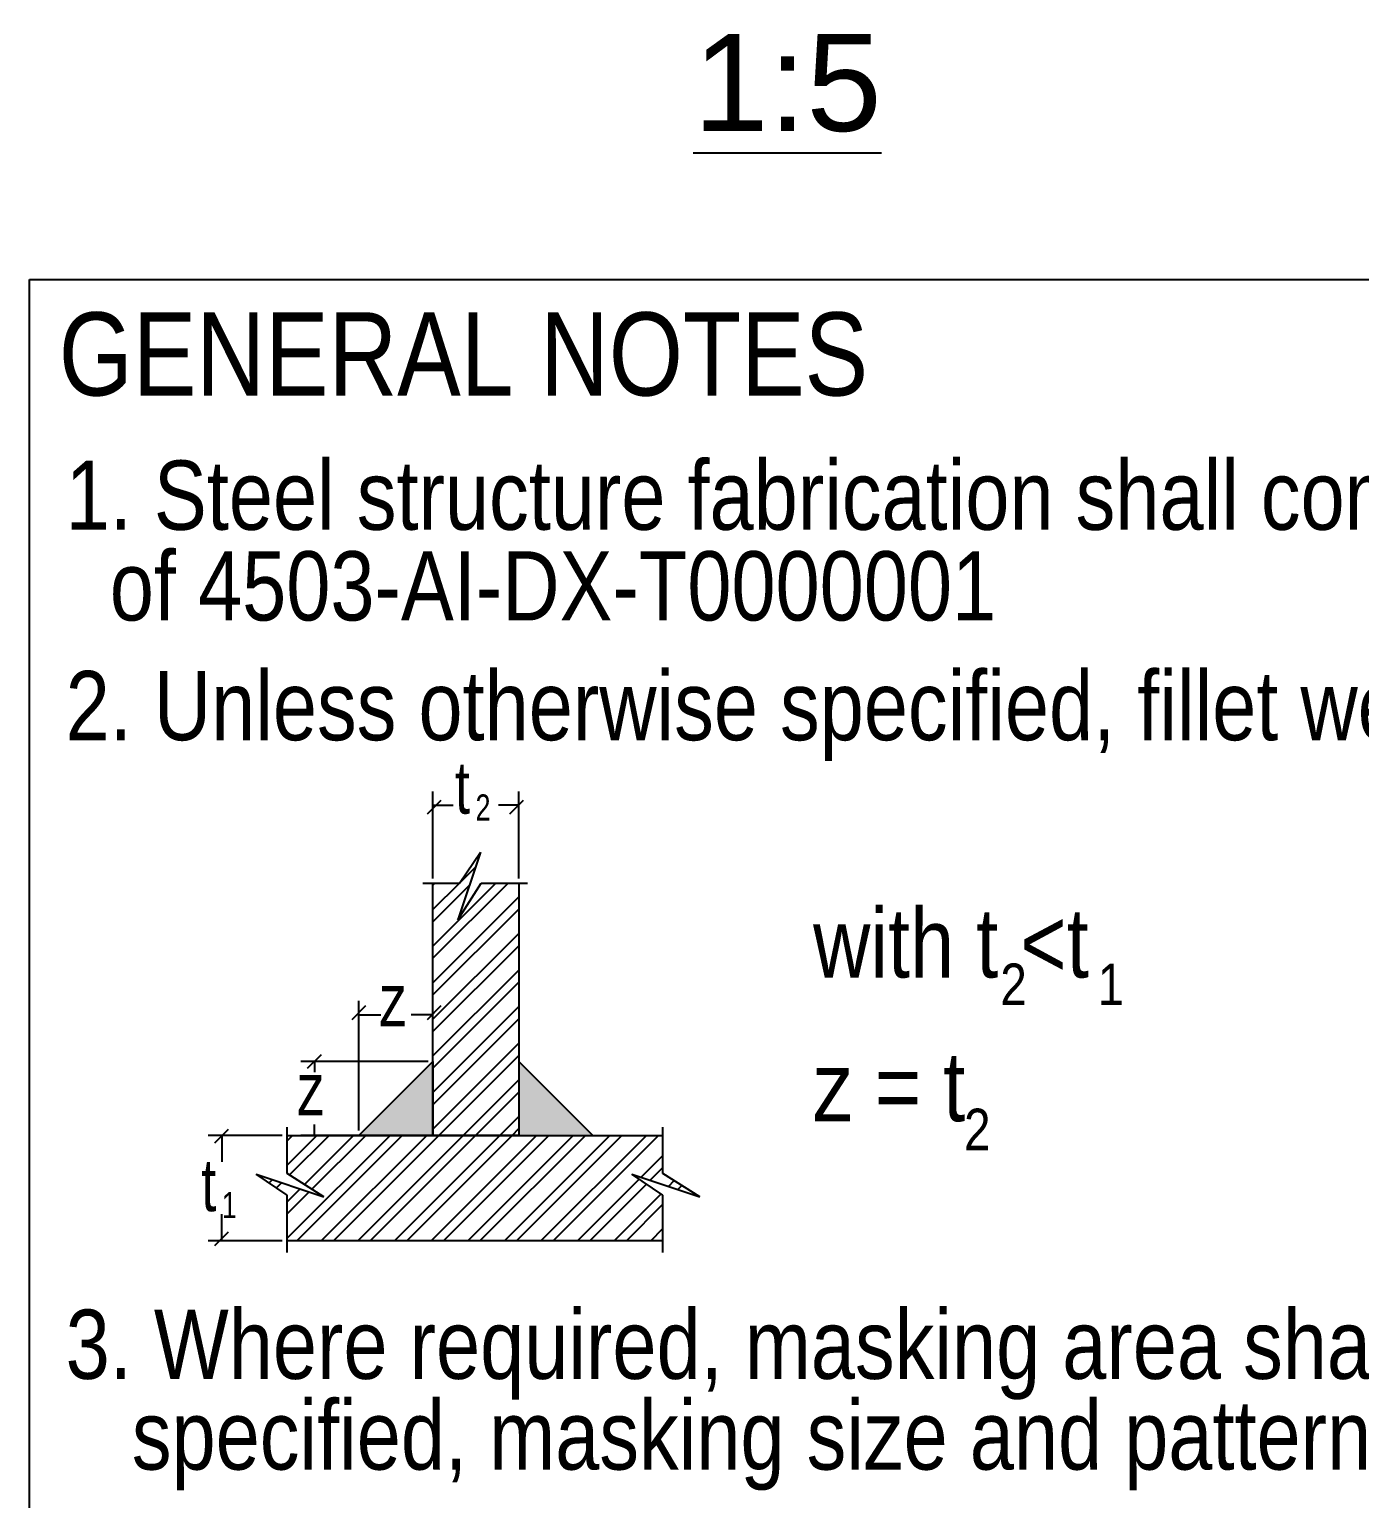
# Model space of a CAD drawing. Header units: millimetres. Extents: x 0 to 420, y 0 to 297.
# Drawn here: x 110 to 155.8, y 48 to 98.6 of the extents above; entities that cross this region are included whole.
import ezdxf

# ---------------------------------------------------------------- set-up
doc = ezdxf.new("R2010")
doc.units = ezdxf.units.MM
doc.styles.add('ARIAL', font='ARIAL.TTF', dxfattribs={"height": 0.2})
doc.styles.add('Arial Narrow', font='ARIALN.TTF', dxfattribs={"height": 0.2})

# ---------------------------------------------------------------- blocks, each defined once
blk = doc.blocks.new('Unknown-43707740-11 - 1155')
at = {"color": 6, "linetype": 'Continuous'}
blk.add_line((132.873, 94.363), (139.357, 94.363), dxfattribs=at)
at = {"color": 0, "linetype": 'Continuous'}
blk.add_wipeout([(139.357, 95.113), (139.357, 98.613), (132.873, 98.613), (132.873, 95.113)], dxfattribs=at)
at = {"color": 6, "linetype": 'Continuous', "style": 'ARIAL'}
blk.add_text('1:5', height=3.3428, dxfattribs=at).set_placement((132.873, 95.113))
blk = doc.blocks.new('0_TCM_4503_AIVD_AD_NOTE_BLOCK-43707740-2226')
at = {"linetype": 'Continuous'}
for points in [[(121.351, 60.513), (123.904, 60.513), (123.904, 63.062)], [(126.863, 60.513), (129.416, 60.513), (126.863, 63.062)]]:
    blk.add_hatch(color=7, dxfattribs=at).paths.add_polyline_path(points)
at = {"color": 4, "linetype": 'Continuous'}
for p, q in [((110, 90), (225, 90)), ((110, 5), (110, 90))]:
    blk.add_line(p, q, dxfattribs=at)
at = {"color": 7, "linetype": 'Continuous'}
for p, q in [((123.716, 71.593), (124.189, 72.065)), ((123.904, 69.367), (123.904, 72.363)), ((123.904, 71.887), (124.603, 71.887)), ((126.863, 71.887), (126.164, 71.887)), ((126.551, 71.593), (127.024, 72.065)), ((126.863, 69.367), (126.863, 72.363)), ((125.538, 70.266), (124.757, 67.933)), ((124.814, 69.202), (125.538, 70.266)), ((124.814, 69.203), (125.367, 69.755)), ((123.555, 69.202), (124.814, 69.202)), ((123.904, 68.293), (124.813, 69.202)), ((123.904, 67.032), (126.075, 69.202)), ((123.904, 69.133), (123.972, 69.202)), ((123.904, 66.612), (126.495, 69.202)), ((123.904, 60.513), (123.904, 69.202)), ((123.904, 67.873), (125.156, 69.124)), ((124.757, 67.933), (125.563, 69.202)), ((125.563, 69.202), (127.163, 69.202)), ((126.863, 69.202), (126.863, 60.513)), ((123.904, 65.772), (126.863, 68.729)), ((123.904, 65.352), (126.863, 68.309)), ((123.904, 64.511), (126.863, 67.468)), ((123.904, 64.091), (126.863, 67.048)), ((123.904, 63.251), (126.863, 66.208)), ((123.904, 62.83), (126.863, 65.787)), ((121.118, 64.51), (121.59, 64.982)), ((121.351, 60.678), (121.351, 65.144)), ((123.716, 64.51), (124.189, 64.982)), ((123.904, 63.227), (123.904, 65.144)), ((123.904, 61.99), (126.863, 64.947)), ((121.351, 64.668), (122.102, 64.668)), ((123.904, 64.668), (123.153, 64.668)), ((123.904, 61.57), (126.863, 64.527)), ((119.586, 62.826), (120.059, 63.298)), ((123.904, 60.729), (126.863, 63.686)), ((124.108, 60.513), (126.863, 63.266)), ((123.739, 63.062), (119.346, 63.062)), ((119.823, 63.062), (119.823, 62.687)), ((121.351, 60.513), (123.904, 63.062)), ((123.904, 63.062), (123.904, 60.513)), ((129.416, 60.513), (126.863, 63.062)), ((126.863, 63.062), (126.863, 60.513)), ((124.949, 60.513), (126.863, 62.426)), ((125.37, 60.513), (126.863, 62.006)), ((118.878, 59.202), (118.878, 60.801)), ((119.823, 60.513), (119.823, 60.888)), ((126.21, 60.513), (126.863, 61.165)), ((126.631, 60.513), (126.863, 60.745)), ((131.825, 59.202), (131.825, 60.801)), ((118.713, 60.513), (116.157, 60.513)), ((116.393, 60.26), (116.865, 60.732)), ((116.633, 60.513), (116.633, 59.598)), ((118.878, 59.488), (119.904, 60.513)), ((118.878, 56.967), (122.427, 60.513)), ((118.878, 60.329), (119.063, 60.513)), ((118.878, 60.513), (131.825, 60.513)), ((118.961, 59.15), (120.324, 60.513)), ((119.215, 56.884), (122.847, 60.513)), ((123.739, 60.513), (119.346, 60.513)), ((119.475, 58.824), (121.165, 60.513)), ((119.732, 58.661), (121.586, 60.513)), ((120.056, 56.884), (123.688, 60.513)), ((120.477, 56.884), (124.108, 60.513)), ((121.318, 56.884), (124.949, 60.513)), ((123.904, 60.513), (121.351, 60.513)), ((121.738, 56.884), (125.37, 60.513)), ((122.579, 56.884), (126.21, 60.513)), ((122.999, 56.884), (126.631, 60.513)), ((123.84, 56.884), (127.472, 60.513)), ((126.863, 60.513), (123.904, 60.513)), ((124.261, 56.884), (127.892, 60.513)), ((125.102, 56.884), (128.733, 60.513)), ((125.522, 56.884), (129.154, 60.513)), ((126.363, 56.884), (129.994, 60.513)), ((126.783, 56.884), (130.415, 60.513)), ((126.863, 60.513), (129.416, 60.513)), ((127.624, 56.884), (131.256, 60.513)), ((128.045, 56.884), (131.676, 60.513)), ((131.076, 59.073), (131.825, 59.822)), ((131.391, 58.967), (131.825, 59.401)), ((118.878, 58.454), (117.814, 59.178)), ((117.814, 59.178), (120.147, 58.397)), ((118.262, 58.873), (118.379, 58.989)), ((118.513, 58.702), (118.694, 58.884)), ((120.147, 58.397), (118.878, 59.202)), ((128.885, 56.884), (131.011, 59.008)), ((129.306, 56.884), (131.261, 58.837)), ((131.825, 58.454), (130.76, 59.178)), ((130.76, 59.178), (133.094, 58.397)), ((133.094, 58.397), (131.825, 59.202)), ((132.021, 58.756), (132.218, 58.953)), ((132.336, 58.651), (132.475, 58.79)), ((118.878, 58.228), (119.324, 58.673)), ((118.878, 57.807), (119.639, 58.567)), ((118.878, 56.482), (118.878, 58.454)), ((130.147, 56.884), (131.761, 58.497)), ((131.825, 56.482), (131.825, 58.454)), ((132.966, 58.44), (132.989, 58.464)), ((116.633, 56.884), (116.633, 57.798)), ((130.567, 56.884), (131.825, 58.141)), ((131.408, 56.884), (131.825, 57.3)), ((118.713, 56.884), (116.157, 56.884)), ((116.393, 56.718), (116.865, 57.19)), ((131.825, 56.884), (118.878, 56.884))]:
    blk.add_line(p, q, dxfattribs=at)
at = {"color": 7, "style": 'Arial Narrow'}
blk.add_text('GENERAL NOTES', height=2.86328, dxfattribs=at).set_placement((111.012, 86))
at = {"color": 7, "linetype": 'Continuous', "style": 'Arial Narrow'}
for s, height, p in [('1. Steel structure fabrication shall comply with the requirements of last issue', 2.38607, (111.25, 81.375)), ('  of 4503-AI-DX-T0000001', 2.38607, (111.25, 78.25)), ('2. Unless otherwise specified, fillet welds shall be as per following scheme:', 2.38607, (111.25, 74.125)), ('with t <t', 2.3861, (137, 65.95)), ('2', 1.432, (143.45, 65)), ('1', 1.432, (146.8, 65)), ('z = t', 2.3861, (137, 61)), ('2', 1.432, (142.2, 60)), ('3. Where required, masking area shall be provided on contact surface sides. Unless otherwise', 2.38607, (111.25, 52.125)), ('   specified, masking size and pattern according to below mask details for painting:', 2.38607, (111.25, 49))]:
    blk.add_text(s, height=height, dxfattribs=at).set_placement(p)
at = {"color": 7, "linetype": 'Continuous', "style": 'Arial Narrow', "width": 0.9}
for s, height, p in [('t', 1.803, (124.661, 71.593)), ('2', 0.901, (125.37, 71.357)), ('z', 1.803, (122.063, 64.274)), ('z', 1.803, (119.228, 61.204)), ('t', 1.803, (115.92, 57.899)), ('1', 0.901, (116.629, 57.663))]:
    blk.add_text(s, height=height, dxfattribs=at).set_placement(p)

msp = doc.modelspace()

# ---------------------------------------------------------------- block references
for name in ['Unknown-43707740-11 - 1155', '0_TCM_4503_AIVD_AD_NOTE_BLOCK-43707740-2226']:
    msp.add_blockref(name, (0, 0))

doc.saveas('drawing.dxf')
